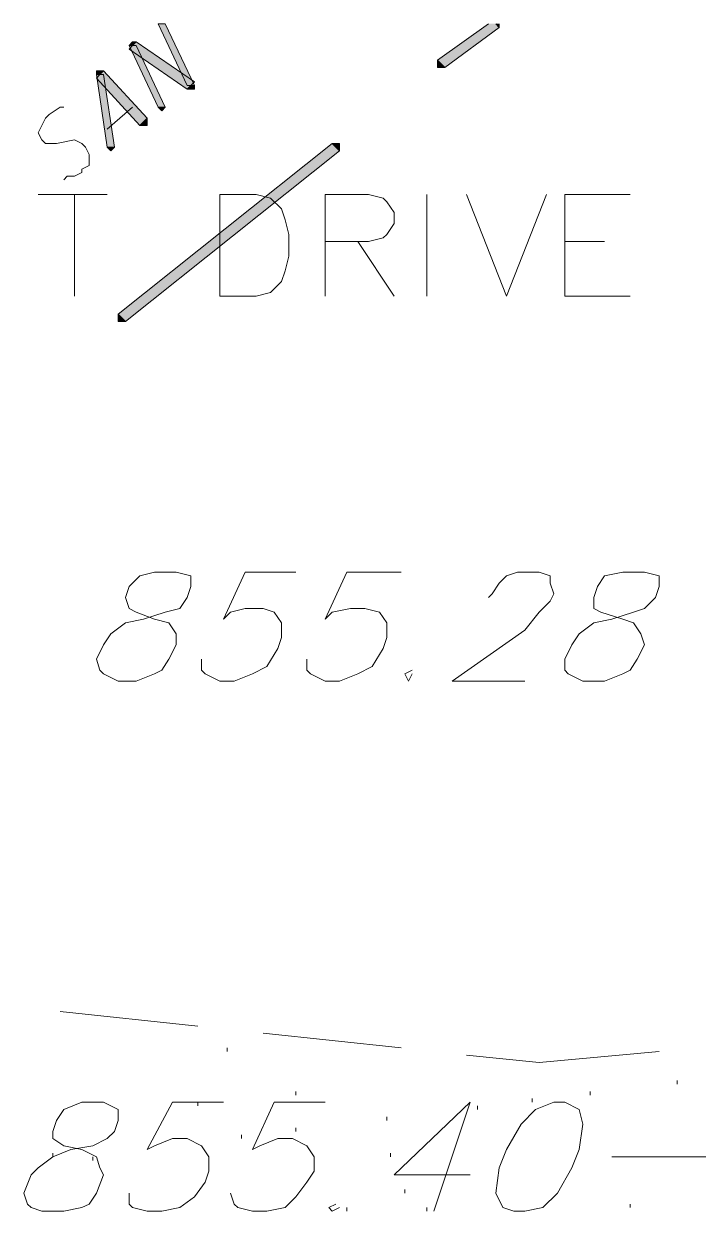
# Model space of a CAD drawing. Header units: inches. Extents: x 10 to 486, y 7 to 426.
# Drawn here: x 363.94 to 376.33, y 404.35 to 426.15 of the extents above; entities that cross this region are included whole.
import ezdxf

# ---------------------------------------------------------------- set-up
doc = ezdxf.new("R2010")
doc.units = ezdxf.units.IN
doc.header["$LTSCALE"] = 3
doc.header["$MEASUREMENT"] = 0
doc.layers.add('PDF_Geometry', color=7, linetype='Continuous', true_color=0x999999)
doc.layers.add('PDF_Solid Fills', color=7, linetype='Continuous')

msp = doc.modelspace()

# ---------------------------------------------------------------- hatches: boundary and pattern name
at = {"layer": 'PDF_Solid Fills', "true_color": 0x999999, "transparency": 33554559}
for points in [[(365.877, 425.75), (365.877, 425.75), (365.943, 425.817), (366.01, 425.817), (365.943, 425.75)], [(365.943, 425.75), (365.877, 425.683), (366.943, 424.95), (367.01, 425.017), (367.077, 425.083), (366.01, 425.817)], [(366.477, 424.617), (366.543, 424.617), (366.01, 425.75), (365.877, 425.75), (366.41, 424.617)], [(365.41, 425.283), (365.343, 425.217), (365.277, 425.15), (366.077, 424.283), (366.143, 424.35), (366.21, 424.417)]]:
    msp.add_hatch(color=253, dxfattribs=at).paths.add_polyline_path(points)
at = {"layer": 'PDF_Solid Fills', "transparency": 33554559}
msp.add_hatch(color=256, dxfattribs=at).paths.add_polyline_path([(365.743, 420.75), (365.81, 420.683), (369.743, 423.817), (369.677, 423.883), (369.61, 423.95), (365.677, 420.817)])

# ---------------------------------------------------------------- linework, layer by layer
at = {"layer": 'PDF_Geometry', "lineweight": 5}
for points in [[(367.01, 425.017), (367.077, 425.017), (366.543, 426.15), (366.41, 426.15), (366.943, 425.017)], [(365.943, 425.75), (365.877, 425.683), (366.943, 424.95), (367.01, 425.017), (367.077, 425.083), (366.01, 425.817)], [(366.477, 424.617), (366.543, 424.617), (366.01, 425.75), (365.877, 425.75), (366.41, 424.617)], [(365.41, 425.283), (365.343, 425.217), (365.277, 425.15), (366.077, 424.283), (366.143, 424.35), (366.21, 424.417)], [(365.477, 423.883), (365.61, 423.883), (365.41, 425.217), (365.277, 425.217)]]:
    msp.add_lwpolyline(points, close=True, dxfattribs=at)
at = {"layer": 'PDF_Geometry', "color": 7, "lineweight": 5}
for points in [[(371.677, 425.35), (371.543, 425.35), (371.543, 425.483), (371.61, 425.417), (371.677, 425.35), (372.677, 426.083), (372.61, 426.15)], [(372.477, 426.15), (371.543, 425.483)], [(372.677, 426.15), (372.677, 426.083)], [(369.61, 423.95), (369.743, 423.95), (369.743, 423.817)], [(365.81, 420.683), (365.677, 420.683), (365.677, 420.817)]]:
    msp.add_lwpolyline(points, dxfattribs=at)
at = {"layer": 'PDF_Geometry', "lineweight": 5}
for points in [[(365.877, 425.75), (365.943, 425.817), (366.01, 425.817)], [(365.277, 425.217), (365.277, 425.283), (365.41, 425.283)], [(366.943, 424.95), (367.077, 424.95), (367.077, 425.017)], [(366.543, 424.617), (366.477, 424.55), (366.41, 424.617)], [(366.21, 424.417), (366.21, 424.283), (366.077, 424.283)], [(365.61, 423.883), (365.543, 423.817), (365.477, 423.883)]]:
    msp.add_lwpolyline(points, dxfattribs=at)
at = {"layer": 'PDF_Geometry', "lineweight": 13}
for points in [[(364.677, 423.283), (364.743, 423.35), (364.877, 423.35), (365.01, 423.417), (365.01, 423.483), (365.143, 423.55), (365.143, 423.75), (365.077, 423.883), (365.01, 423.95), (364.877, 424.017), (364.543, 423.95), (364.343, 423.95), (364.277, 424.017), (364.21, 424.15), (364.277, 424.283), (364.343, 424.417), (364.41, 424.483), (364.61, 424.617), (364.677, 424.617)], [(365.943, 424.617), (365.477, 424.217)], [(367.143, 407.75), (364.61, 408.017)], [(370.877, 407.35), (368.343, 407.617)], [(367.677, 407.35), (367.677, 407.283)], [(375.61, 407.283), (373.41, 407.083), (372.077, 407.217)], [(375.943, 406.75), (375.943, 406.683)], [(368.943, 406.55), (368.943, 406.483)], [(373.277, 406.417), (373.277, 406.35)], [(374.343, 406.55), (374.343, 406.483)], [(367.143, 406.35), (367.143, 406.283)], [(372.277, 406.283), (372.277, 406.217)], [(370.61, 406.083), (370.61, 406.017)], [(367.943, 405.75), (367.943, 405.683)], [(368.943, 405.883), (368.943, 405.817)], [(364.477, 405.417), (364.477, 405.35)], [(365.21, 405.35), (365.21, 405.283)], [(370.677, 405.417), (370.677, 405.35)], [(370.943, 404.75), (370.943, 404.683)], [(369.877, 404.417), (369.877, 404.35)], [(371.343, 404.417), (371.343, 404.35)], [(375.077, 404.483), (375.077, 404.417)]]:
    msp.add_lwpolyline(points, dxfattribs=at)
at = {"layer": 'PDF_Geometry', "color": 7, "lineweight": 5}
msp.add_lwpolyline([(365.743, 420.75), (365.81, 420.683), (369.743, 423.817), (369.677, 423.883), (369.61, 423.95), (365.677, 420.817)], close=True, dxfattribs=at)
at = {"layer": 'PDF_Geometry', "color": 7, "lineweight": 13}
for points in [[(364.21, 423.017), (365.477, 423.017)], [(364.877, 423.017), (364.877, 421.15)], [(369.477, 421.15), (369.477, 423.017), (370.277, 423.017), (370.543, 422.95), (370.61, 422.883), (370.743, 422.683), (370.743, 422.483), (370.61, 422.283), (370.543, 422.217), (370.277, 422.15), (369.477, 422.15)], [(371.343, 421.15), (371.343, 423.017)], [(372.077, 423.017), (372.81, 421.15), (373.543, 423.017)], [(375.077, 421.15), (373.877, 421.15), (373.877, 423.017), (375.077, 423.017)], [(370.077, 422.15), (370.743, 421.15)], [(373.877, 422.15), (374.61, 422.15)], [(368.943, 416.083), (368.01, 416.083), (367.61, 415.217), (367.743, 415.35), (368.01, 415.417), (368.343, 415.417), (368.543, 415.35), (368.677, 415.15), (368.677, 414.883), (368.61, 414.683), (368.41, 414.35), (368.143, 414.217), (367.81, 414.083), (367.543, 414.083), (367.277, 414.217), (367.21, 414.283), (367.21, 414.483)], [(370.877, 416.083), (369.877, 416.083), (369.477, 415.217), (369.61, 415.35), (369.943, 415.417), (370.21, 415.417), (370.477, 415.35), (370.61, 415.15), (370.61, 414.883), (370.543, 414.683), (370.343, 414.35), (370.077, 414.217), (369.743, 414.083), (369.477, 414.083), (369.21, 414.217), (369.143, 414.283), (369.143, 414.483)], [(372.477, 415.617), (372.543, 415.683), (372.677, 415.883), (372.81, 416.017), (373.01, 416.083), (373.41, 416.083), (373.61, 416.017), (373.61, 415.883), (373.677, 415.683), (373.61, 415.55), (373.41, 415.35), (373.143, 415.017), (371.81, 414.083), (373.143, 414.083)], [(371.077, 414.283), (370.943, 414.217), (371.01, 414.083), (371.077, 414.217)], [(379.277, 406.883), (376.743, 405.35), (374.743, 405.35)], [(367.61, 406.35), (366.677, 406.35), (366.21, 405.483), (366.343, 405.55), (366.677, 405.683), (366.943, 405.683), (367.21, 405.55), (367.343, 405.35), (367.343, 405.083), (367.277, 404.883), (367.077, 404.617), (366.81, 404.417), (366.477, 404.35), (366.21, 404.35), (365.943, 404.417), (365.877, 404.483), (365.877, 404.683)], [(369.477, 406.35), (368.543, 406.35), (368.143, 405.483), (368.277, 405.55), (368.61, 405.683), (368.877, 405.683), (369.143, 405.55), (369.277, 405.35), (369.277, 405.083), (369.143, 404.883), (368.943, 404.617), (368.743, 404.417), (368.41, 404.35), (368.143, 404.35), (367.877, 404.417), (367.81, 404.483), (367.743, 404.683)], [(371.477, 404.35), (372.143, 406.35), (370.743, 405.017), (372.143, 405.017)], [(369.677, 404.483), (369.543, 404.417), (369.61, 404.35), (369.743, 404.417)]]:
    msp.add_lwpolyline(points, dxfattribs=at)
for points in [[(367.543, 421.15), (367.543, 423.017), (368.21, 423.017), (368.477, 422.95), (368.677, 422.75), (368.743, 422.55), (368.81, 422.283), (368.81, 421.883), (368.743, 421.617), (368.677, 421.417), (368.477, 421.217), (368.21, 421.15)], [(366.343, 416.083), (366.077, 416.017), (365.877, 415.817), (365.81, 415.617), (365.877, 415.417), (366.01, 415.35), (366.343, 415.217), (366.61, 415.15), (366.743, 414.95), (366.743, 414.75), (366.61, 414.483), (366.477, 414.283), (366.343, 414.217), (366.01, 414.083), (365.677, 414.083), (365.41, 414.217), (365.343, 414.283), (365.277, 414.483), (365.41, 414.75), (365.543, 414.95), (365.81, 415.15), (366.143, 415.217), (366.543, 415.35), (366.81, 415.417), (366.943, 415.617), (367.01, 415.817), (367.01, 416.017), (366.743, 416.083)], [(374.943, 416.083), (374.61, 416.017), (374.477, 415.817), (374.41, 415.617), (374.41, 415.417), (374.543, 415.35), (374.943, 415.217), (375.143, 415.15), (375.277, 414.95), (375.343, 414.75), (375.21, 414.483), (375.077, 414.283), (374.943, 414.217), (374.61, 414.083), (374.21, 414.083), (373.943, 414.217), (373.877, 414.283), (373.877, 414.483), (374.01, 414.75), (374.143, 414.95), (374.41, 415.15), (374.743, 415.217), (375.143, 415.35), (375.343, 415.417), (375.543, 415.617), (375.61, 415.817), (375.61, 416.017), (375.343, 416.083)], [(365.01, 406.35), (364.677, 406.217), (364.543, 406.017), (364.477, 405.817), (364.477, 405.683), (364.677, 405.55), (365.01, 405.483), (365.277, 405.35), (365.343, 405.15), (365.41, 405.017), (365.277, 404.683), (365.143, 404.483), (365.01, 404.417), (364.677, 404.35), (364.277, 404.35), (364.077, 404.417), (364.01, 404.483), (363.943, 404.683), (364.077, 405.017), (364.21, 405.15), (364.477, 405.35), (364.81, 405.483), (365.21, 405.55), (365.477, 405.683), (365.61, 405.817), (365.677, 406.017), (365.677, 406.217), (365.41, 406.35)], [(373.677, 406.35), (373.343, 406.217), (373.077, 405.95), (372.81, 405.483), (372.677, 405.15), (372.61, 404.683), (372.743, 404.417), (372.943, 404.35), (373.143, 404.35), (373.477, 404.417), (373.743, 404.683), (374.01, 405.15), (374.143, 405.483), (374.21, 405.95), (374.143, 406.217), (373.877, 406.35)]]:
    msp.add_lwpolyline(points, close=True, dxfattribs=at)
at = {"layer": 'PDF_Solid Fills', "color": 253, "lineweight": 5, "true_color": 0x999999, "transparency": 33554559}
for points in [[(367.01, 425.017), (366.41, 426.15), (366.943, 425.017)], [(367.077, 425.017), (366.41, 426.15), (367.01, 425.017)], [(367.077, 425.017), (366.477, 426.15), (366.41, 426.15)], [(366.543, 426.15), (366.477, 426.15), (367.077, 425.017)], [(365.343, 425.217), (365.277, 425.217), (365.41, 425.283), (365.277, 425.283)], [(365.477, 423.883), (365.61, 423.883), (365.277, 425.217), (365.41, 425.217)], [(366.943, 424.95), (367.077, 424.95), (367.01, 425.017), (367.077, 425.017)], [(366.143, 424.35), (366.21, 424.417), (366.077, 424.283), (366.21, 424.283)]]:
    msp.add_solid(points, dxfattribs=at)
at = {"layer": 'PDF_Solid Fills', "lineweight": 5, "transparency": 33554559}
for points in [[(372.477, 426.15), (371.543, 425.483), (371.61, 425.417)], [(372.477, 426.15), (371.61, 425.417), (371.677, 425.35)], [(371.677, 425.35), (372.61, 426.15), (372.477, 426.15)], [(372.677, 426.083), (372.61, 426.15), (371.677, 425.35)], [(372.677, 426.083), (372.61, 426.15), (372.677, 426.15)], [(371.677, 425.35), (371.543, 425.35), (371.61, 425.417), (371.543, 425.483)], [(369.61, 423.95), (369.743, 423.95), (369.677, 423.883), (369.743, 423.817)], [(365.81, 420.683), (365.677, 420.683), (365.743, 420.75), (365.677, 420.817)]]:
    msp.add_solid(points, dxfattribs=at)
at = {"layer": 'PDF_Solid Fills', "color": 253, "lineweight": 13, "true_color": 0x999999, "transparency": 33554559}
for points in [[(366.543, 424.617), (366.477, 424.55), (366.477, 424.617), (366.41, 424.617)], [(365.543, 423.883), (365.61, 423.883), (365.477, 423.883), (365.543, 423.817)]]:
    msp.add_solid(points, dxfattribs=at)

doc.saveas('drawing.dxf')
